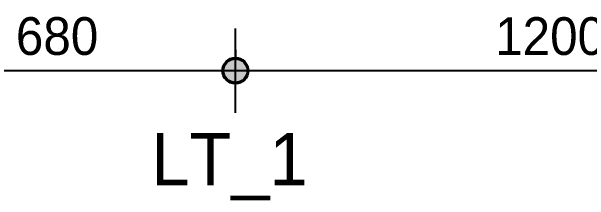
# Model space of a CAD drawing. Header units: millimetres. Extents: x 332171 to 384371, y 54317 to 89920.
# Drawn here: x 371424 to 372525, y 67031 to 67392 of the extents above; entities that cross this region are included whole.
import ezdxf

# ---------------------------------------------------------------- set-up
doc = ezdxf.new("R2010")
doc.units = ezdxf.units.MM
doc.header["$LTSCALE"] = 60
for name, color, linetype in [('07-DIM WAL', 5, 'Continuous'), ('3.기호.계단선', 30, 'Continuous'), ('RC-LIGHT', 7, 'Continuous')]:
    doc.layers.add(name, color=color, linetype=linetype)
doc.styles.add('YOURNAME', font='HY울릉도M.TTF')
doc.styles.add('코레일둥고', font='Korail_Round_Gothic_Medium.ttf')
doc.dimstyles.new('40', dxfattribs={"dimscale": 40, "dimtxt": 1.8, "dimasz": 0.9, "dimexe": 0.5, "dimexo": 1, "dimgap": 0.7, "dimtad": 1, "dimdec": 0, "dimzin": 0, "dimdsep": 46, "dimtxsty": 'YOURNAME', "dimblk": 'NONE', "dimcen": 0, "dimclrd": 1, "dimclre": 1, "dimclrt": 7, "dimadec": 0, "dimazin": 0, "dimtfac": 1, "dimtdec": 0, "dimtix": 1, "dimtmove": 2, "dimatfit": 3, "dimldrblk": 'NONE', "dimfxl": 1, "dimtolj": 1, "dimtzin": 0, "dimarcsym": 0})

# ---------------------------------------------------------------- blocks, each defined once
blk = doc.blocks.new('1')
at = {"linetype": 'Continuous'}
h = blk.add_hatch(color=4, dxfattribs=at)
h.dxf.hatch_style = 1
edge = h.paths.add_edge_path()
edge.add_arc((11539653.5, -14273503.8), 37.5, 0, 360)
at = {"color": 1, "linetype": 'Continuous'}
for p, q in [((11539653.5, -14273637.1), (11539653.5, -14273370.5)), ((11539520.2, -14273503.8), (11539786.8, -14273503.8))]:
    blk.add_line(p, q, dxfattribs=at)
at = {"color": 4, "linetype": 'Continuous'}
for radius in [41.5, 37.5]:
    blk.add_circle((11539653.5, -14273503.8), radius, dxfattribs=at)
blk = doc.blocks.new('*D219')
at = {"layer": '07-DIM WAL', "color": 1, "lineweight": -2}
for p, q in [((371850.4, 67318.7), (371850.4, 67298.7)), ((373050.4, 67318.7), (373050.4, 67298.7)), ((373050.4, 67278.7), (371850.4, 67278.7))]:
    blk.add_line(p, q, dxfattribs=at)
at = {"layer": 'Defpoints', "color": 0}
for p in [(371850.4, 67278.7), (371850.4, 67278.7), (373050.4, 67278.7)]:
    blk.add_point(p, dxfattribs=at)
at = {"layer": '07-DIM WAL', "color": 7, "insert": (372450.4, 67344.2), "char_height": 72, "attachment_point": 5, "style": 'YOURNAME'}
blk.add_mtext('\\A1;1200', dxfattribs=at)
blk = doc.blocks.new('_None')
blk = doc.blocks.new('*D223')
at = {"layer": '07-DIM WAL', "color": 1, "lineweight": -2}
for p, q in [((371170.4, 67318.7), (371170.4, 67298.7)), ((371850.4, 67318.7), (371850.4, 67298.7)), ((371850.4, 67278.7), (371170.4, 67278.7))]:
    blk.add_line(p, q, dxfattribs=at)
at = {"layer": 'Defpoints', "color": 0}
for p in [(371170.4, 67278.7), (371170.4, 67278.7), (371850.4, 67278.7)]:
    blk.add_point(p, dxfattribs=at)
at = {"layer": '07-DIM WAL', "color": 7, "insert": (371510.4, 67344.3), "char_height": 72, "attachment_point": 5, "style": 'YOURNAME'}
blk.add_mtext('\\A1;680', dxfattribs=at)

msp = doc.modelspace()

# ---------------------------------------------------------------- block references
at = {"layer": 'RC-LIGHT', "xscale": 0.6024096385271789, "yscale": 0.6024096385271789, "zscale": 0.6024096385271789, "rotation": 90.00000000000001}
msp.add_blockref('1', (-8226645.9, -6884319.8), dxfattribs=at)

# ---------------------------------------------------------------- texts
at = {"layer": '3.기호.계단선', "style": '코레일둥고'}
msp.add_text('LT_1', height=100, dxfattribs=at).set_placement((371690, 67060))

# ---------------------------------------------------------------- dimensions: what is measured, and where the dimension line sits
at = {"layer": '07-DIM WAL'}
for base, p1, p2, picture, middle in [((371170.4, 67278.7), (371850.4, 67278.7), (371170.4, 67278.7), '*D223', (371510.4, 67344.3)), ((371850.4, 67278.7), (373050.4, 67278.7), (371850.4, 67278.7), '*D219', (372450.4, 67344.2))]:
    dim = msp.add_linear_dim(base=base, p1=p1, p2=p2, dimstyle='40', override={"dimfxl": 1.25}, dxfattribs=at)
    dim.commit()
    dim.dimension.update_dxf_attribs({"geometry": picture, "text_midpoint": middle})

doc.saveas('drawing.dxf')
